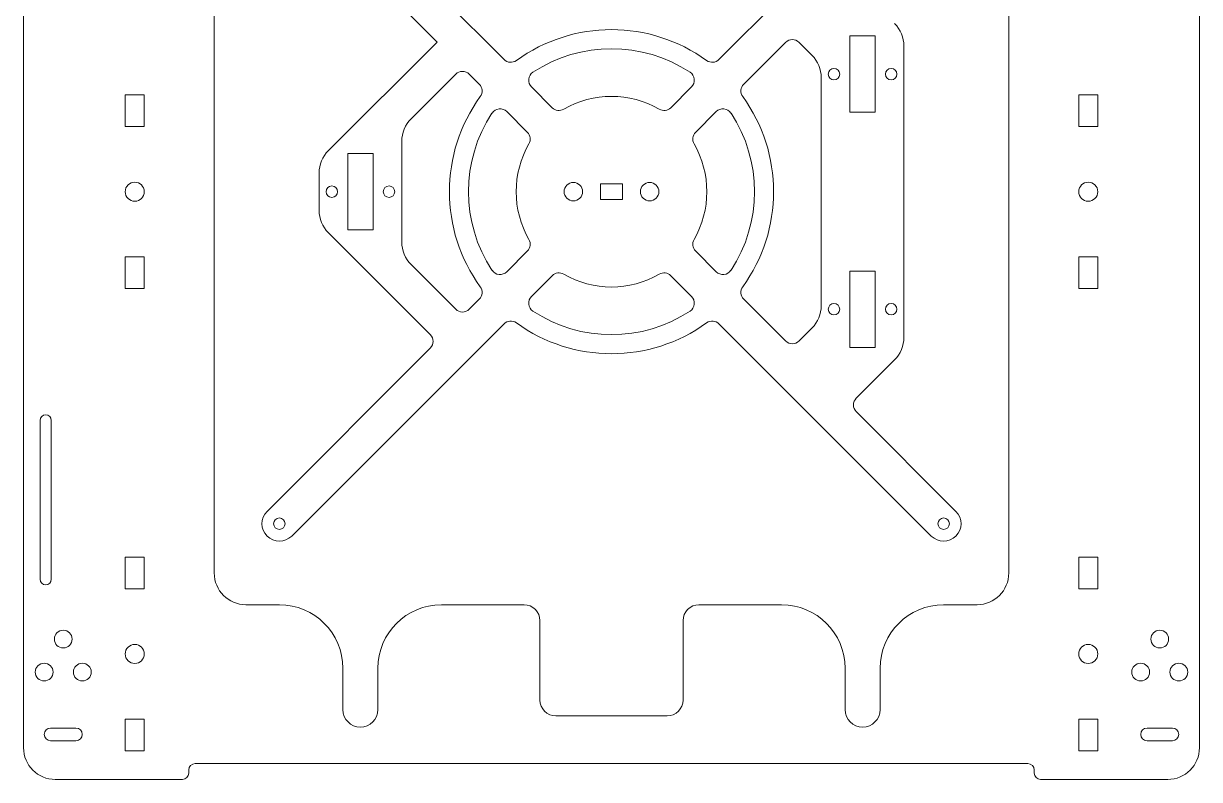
# Model space of a CAD drawing. Header units: millimetres. Extents: x -185 to 452, y -185 to 185.
# Drawn here: x -185 to 185, y -185 to 52.9 of the extents above; entities that cross this region are included whole.
import ezdxf

# ---------------------------------------------------------------- set-up
doc = ezdxf.new("R2010")
doc.units = ezdxf.units.MM

msp = doc.modelspace()

# ---------------------------------------------------------------- linework, layer by layer
at = {"color": 7, "linetype": 'Continuous', "lineweight": 15}
for p, q in [((-185, 175), (-185, -175)), ((185, 175), (185, -175)), ((-125, 120), (-125, -120)), ((125, 120), (125, -120)), ((-33.82, 41.6), (-100.61, 108.39)), ((100.61, 108.39), (33.82, 41.6)), ((-108.39, 100.61), (-54.89, 47.11)), ((83, 49), (75, 49)), ((75, 49), (75, 25)), ((83, 25), (83, 49)), ((-54.89, 47.11), (-89.07, 12.93)), ((41.6, 33.82), (54.77, 46.99)), ((59.01, 46.99), (63.07, 42.93)), ((92, 45.86), (92, -45.86)), ((-49.01, 36.99), (-63.07, 22.93)), ((-44.77, 36.99), (-41.6, 33.82)), ((66, 35.86), (66, -35.86)), ((-153, 30.5), (-153, 20.5)), ((-153, 30.5), (-147, 30.5)), ((-147, 30.5), (-147, 20.5)), ((-18.66, 26.44), (-25.19, 32.97)), ((25.19, 32.97), (18.66, 26.44)), ((147, 30.5), (147, 20.5)), ((153, 30.5), (147, 30.5)), ((153, 30.5), (153, 20.5)), ((-32.97, 25.19), (-26.44, 18.66)), ((26.44, 18.66), (32.97, 25.19)), ((75, 25), (83, 25)), ((-153, 20.5), (-147, 20.5)), ((153, 20.5), (147, 20.5)), ((-66, 15.86), (-66, -15.86)), ((-75, 12), (-83, 12)), ((-83, 12), (-83, -12)), ((-75, -12), (-75, 12)), ((-92, 5.86), (-92, -5.86)), ((3.5, 2.5), (-3.5, 2.5)), ((-3.5, 2.5), (-3.5, -2.5)), ((3.5, -2.5), (3.5, 2.5)), ((-3.5, -2.5), (3.5, -2.5)), ((-57.01, -44.99), (-89.07, -12.93)), ((-83, -12), (-75, -12)), ((-153, -20.5), (-153, -30.5)), ((-153, -20.5), (-147, -20.5)), ((-147, -20.5), (-147, -30.5)), ((-26.44, -18.66), (-32.97, -25.19)), ((26.44, -18.66), (32.97, -25.19)), ((147, -20.5), (147, -30.5)), ((153, -20.5), (147, -20.5)), ((153, -20.5), (153, -30.5)), ((-49.01, -36.99), (-63.07, -22.93)), ((83, -25), (75, -25)), ((75, -25), (75, -49)), ((83, -49), (83, -25)), ((-18.66, -26.44), (-25.19, -32.97)), ((25.19, -32.97), (18.66, -26.44)), ((-153, -30.5), (-147, -30.5)), ((153, -30.5), (147, -30.5)), ((-41.6, -33.82), (-44.77, -36.99)), ((41.6, -33.82), (54.77, -46.99)), ((-33.82, -41.6), (-100.61, -108.39)), ((100.61, -108.39), (33.82, -41.6)), ((59.01, -46.99), (63.07, -42.93)), ((-57.01, -49.23), (-108.39, -100.61)), ((75, -49), (83, -49)), ((77.01, -64.99), (89.07, -52.93)), ((77.01, -69.23), (108.39, -100.61)), ((-179.75, -122), (-179.75, -72)), ((-176.25, -122), (-176.25, -72)), ((-153, -115), (-153, -125)), ((-153, -115), (-147, -115)), ((-147, -115), (-147, -125)), ((147, -115), (147, -125)), ((153, -115), (147, -115)), ((153, -115), (153, -125)), ((-153, -125), (-147, -125)), ((153, -125), (147, -125)), ((-115, -130), (-104.5, -130)), ((-53.5, -130), (-27.5, -130)), ((27.5, -130), (53.5, -130)), ((104.5, -130), (115, -130)), ((-22.5, -135), (-22.5, -160)), ((22.5, -135), (22.5, -160)), ((-84.5, -150), (-84.5, -163)), ((-73.5, -163), (-73.5, -150)), ((73.5, -163), (73.5, -150)), ((84.5, -150), (84.5, -163)), ((-153, -166), (-153, -176)), ((-153, -166), (-147, -166)), ((-147, -166), (-147, -176)), ((-17.5, -165), (17.5, -165)), ((147, -166), (147, -176)), ((153, -166), (147, -166)), ((153, -166), (153, -176)), ((-176.5, -168.8), (-168.5, -168.8)), ((176.5, -168.8), (168.5, -168.8)), ((-176.5, -172.8), (-168.5, -172.8)), ((176.5, -172.8), (168.5, -172.8)), ((-153, -176), (-147, -176)), ((153, -176), (147, -176)), ((-131, -180), (131, -180)), ((-175, -185), (-135, -185)), ((-133, -183), (-133, -182)), ((133, -182), (133, -183)), ((135, -185), (175, -185))]:
    msp.add_line(p, q, dxfattribs=at)
for centre, radius in [((70, 37), 1.8), ((88, 37), 1.8), ((-150, 0), 3), ((-88, 0), 1.8), ((-70, 0), 1.8), ((-12, 0), 2.9), ((12, 0), 2.9), ((150, 0), 3), ((70, -37), 1.8), ((88, -37), 1.8), ((-104.5, -104.5), 1.8), ((104.5, -104.5), 1.8), ((-172.5, -140.8), 2.8), ((172.5, -140.8), 2.8), ((-150, -145.5), 3), ((150, -145.5), 3), ((-178.5, -151.2), 2.8), ((-166.5, -151.2), 2.8), ((166.5, -151.2), 2.8), ((178.5, -151.2), 2.8)]:
    msp.add_circle(centre, radius, dxfattribs=at)
for centre, radius, start, end in [((82, 45.86), 10, 0, 45), ((0, 0), 51, 54.0564, 125.9436), ((0, 0), 45, 56.6762, 123.3238), ((56.89, 44.87), 3, 45, 135), ((-31.7, 43.72), 3, 225, 305.9436), ((31.7, 43.72), 3, 234.0564, 315), ((56, 35.86), 10, 0, 45), ((-46.89, 34.87), 3, 45, 135), ((-23.07, 35.09), 3, 123.3238, 225), ((23.07, 35.09), 3, 315, 56.6762), ((-43.72, 31.7), 3, 324.0564, 45), ((43.72, 31.7), 3, 135, 215.9436), ((0, 0), 51, 144.0564, 215.9436), ((0, 0), 30, 59.9263, 120.0737), ((0, 0), 51, 324.0564, 35.9436), ((-35.09, 23.07), 3, 45, 146.6762), ((-16.54, 28.56), 3, 225, 300.0737), ((16.54, 28.56), 3, 239.9263, 315), ((35.09, 23.07), 3, 33.3238, 135), ((-56, 15.86), 10, 135, 180), ((0, 0), 45, 146.6762, 213.3238), ((0, 0), 45, 326.6762, 33.3238), ((-28.56, 16.54), 3, 329.9263, 45), ((28.56, 16.54), 3, 135, 210.0737), ((0, 0), 30, 149.9263, 210.0737), ((0, 0), 30, 329.9263, 30.0737), ((-82, 5.86), 10, 135, 180), ((-82, -5.86), 10, 180, 225), ((-56, -15.86), 10, 180, 225), ((-28.56, -16.54), 3, 315, 30.0737), ((28.56, -16.54), 3, 149.9263, 225), ((-35.09, -23.07), 3, 213.3238, 315), ((-16.54, -28.56), 3, 59.9263, 135), ((16.54, -28.56), 3, 45, 120.0737), ((35.09, -23.07), 3, 225, 326.6762), ((0, 0), 30, 239.9263, 300.0737), ((-43.72, -31.7), 3, 315, 35.9436), ((-23.07, -35.09), 3, 135, 236.6762), ((23.07, -35.09), 3, 303.3238, 45), ((43.72, -31.7), 3, 144.0564, 225), ((-46.89, -34.87), 3, 225, 315), ((56, -35.86), 10, 315, 0), ((0, 0), 45, 236.6762, 303.3238), ((-31.7, -43.72), 3, 54.0564, 135), ((0, 0), 51, 234.0564, 305.9436), ((31.7, -43.72), 3, 45, 125.9436), ((-59.13, -47.11), 3, 315, 45), ((56.89, -44.87), 3, 225, 315), ((82, -45.86), 10, 315, 0), ((79.13, -67.11), 3, 135, 225), ((-178, -72), 1.75, 0, 180), ((-104.5, -104.5), 5.5, 135, 315), ((104.5, -104.5), 5.5, 225, 45), ((-178, -122), 1.75, 180, 0), ((-115, -120), 10, 180, 270), ((115, -120), 10, 270, 0), ((-104.5, -150), 20, 0, 90), ((-53.5, -150), 20, 90, 180), ((-27.5, -135), 5, 0, 90), ((27.5, -135), 5, 90, 180), ((53.5, -150), 20, 0, 90), ((104.5, -150), 20, 90, 180), ((-17.5, -160), 5, 180, 270), ((17.5, -160), 5, 270, 0), ((-79, -163), 5.5, 180, 0), ((79, -163), 5.5, 180, 0), ((-176.5, -170.8), 2, 90, 270), ((-168.5, -170.8), 2, 270, 90), ((168.5, -170.8), 2, 90, 270), ((176.5, -170.8), 2, 270, 90), ((-175, -175), 10, 180, 270), ((175, -175), 10, 270, 0), ((-131, -182), 2, 90, 180), ((131, -182), 2, 0, 90), ((-135, -183), 2, 270, 0), ((135, -183), 2, 180, 270)]:
    msp.add_arc(centre, radius, start, end, dxfattribs=at)

doc.saveas('drawing.dxf')
